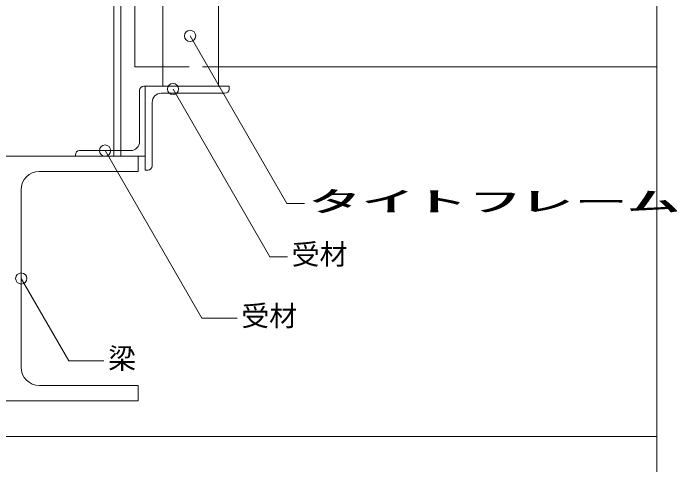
# Model space of a CAD drawing. Units: millimetres, scale not verified. Extents: x -1380 to 1380, y -955 to 955.
# Drawn here: x 439.1 to 909.7, y -130.6 to 192.5 of the extents above; entities that cross this region are included whole.
import ezdxf
from ezdxf.enums import TextEntityAlignment as Align

# ---------------------------------------------------------------- set-up
doc = ezdxf.new("R2010")
doc.units = ezdxf.units.MM
doc.header["$LTSCALE"] = 3
doc.linetypes.add('USER1', pattern=[9.525, 6.35, -3.175])
for name, color, linetype, lineweight in [('0-0_0', 7, 'Continuous', 9), ('0-4_MOJI', 7, 'Continuous', 18), ('0-5_sunpo', 7, 'Continuous', 18), ('0-8_KANAMONO', 5, 'Continuous', 18), ('0-9_TEKKOTU', 7, 'USER1', 18), ('0-B_dekki', 3, 'USER1', 18)]:
    doc.layers.add(name, color=color, linetype=linetype, lineweight=lineweight)
doc.styles.add('ＭＳ ゴシック', font='')
doc.styles.get('ＭＳ ゴシック').set_extended_font_data('MS Gothic')

msp = doc.modelspace()

# ---------------------------------------------------------------- linework, layer by layer
at = {"layer": '0-0_0', "lineweight": 18}
msp.add_lwpolyline([(-900.281, -660.14), (899.719, -660.14), (899.719, 539.86), (-900.281, 539.86)], close=True, dxfattribs=at)
at = {"layer": '0-4_MOJI'}
for points in [[(565.756, 176.209), (635.008, 56.262), (647.617, 56.262)], [(553.52, 138.195), (622.771, 18.249), (635.381, 18.249)], [(504.888, 94.195), (574.139, -25.751), (599.358, -25.751)], [(444.888, 2.695), (478.881, -56.183), (504.1, -56.183)]]:
    msp.add_lwpolyline(points, dxfattribs=at)
for centre in [(565.756, 176.209), (553.52, 138.195), (504.888, 94.195), (444.888, 2.695)]:
    msp.add_circle(centre, 4, dxfattribs=at)
at = {"layer": '0-5_sunpo'}
msp.add_lwpolyline([(249.506, 539.86), (899.719, 539.86), (899.719, -110.353), (249.506, -110.353)], close=True, dxfattribs=at)
at = {"layer": '0-8_KANAMONO'}
for p, q in [((511.138, 90.195), (511.138, 519.195)), ((516.138, 90.195), (516.138, 519.195)), ((529.638, 100.695), (529.638, 137.195)), ((590.638, 135.195), (545.138, 135.195)), ((538.638, 128.695), (538.638, 83.195)), ((486.638, 94.195), (523.138, 94.195)), ((535.638, 80.195), (533.638, 80.195))]:
    msp.add_line(p, q, dxfattribs=at)
for points in [[(532.638, 140.195), (533.638, 140.195), (533.638, 90.195), (483.638, 90.195), (483.638, 91.195)], [(533.638, 80.195), (533.638, 140.195), (593.638, 140.195), (593.638, 138.195)]]:
    msp.add_lwpolyline(points, dxfattribs=at)
for centre, radius, start, end in [((532.638, 137.195), 3, 90, 180), ((590.638, 138.195), 3, 270, 0), ((545.138, 128.695), 6.5, 90, 180), ((523.138, 100.695), 6.5, 270, 0), ((486.638, 91.195), 3, 90, 180), ((535.638, 83.195), 3, 270, 0)]:
    msp.add_arc(centre, radius, start, end, dxfattribs=at)
at = {"layer": '0-9_TEKKOTU', "linetype": 'Continuous'}
msp.add_line((444.888, -60.805), (444.888, 66.195), dxfattribs=at)
for points in [[(457.888, 79.195), (528.638, 79.195), (528.638, 90.195), (353.638, 90.195), (353.638, 79.195), (424.388, 79.195)], [(424.388, -73.805), (353.638, -73.805), (353.638, -84.805), (528.638, -84.805)], [(528.638, -84.805), (528.638, -73.805), (457.888, -73.805)]]:
    msp.add_lwpolyline(points, dxfattribs=at)
for centre, start, end in [((457.888, 66.195), 90, 180), ((457.888, -60.805), 180, 270)]:
    msp.add_arc(centre, 13, start, end, dxfattribs=at)
at = {"layer": '0-B_dekki', "linetype": 'Continuous'}
for p, q in [((526.138, 154.195), (526.138, 229.195)), ((546.138, 140.195), (546.138, 228.195)), ((586.138, 140.195), (586.138, 228.195)), ((546.138, 154.195), (526.138, 154.195)), ((899.719, 154.195), (586.138, 154.195))]:
    msp.add_line(p, q, dxfattribs=at)
at = {"layer": '0-B_dekki'}
msp.add_line((546.138, 154.195), (586.138, 154.195), dxfattribs=at)

# ---------------------------------------------------------------- texts
at = {"layer": '0-4_MOJI', "style": 'ＭＳ ゴシック', "width": 3.8}
msp.add_text('ﾀｲﾄﾌﾚｰﾑ(溶接付)', height=14.66, dxfattribs=at).set_placement((650.617, 46.262), align=Align.BOTTOM_LEFT)
at = {"layer": '0-4_MOJI', "style": 'ＭＳ ゴシック'}
for s, p in [('受材', (638.381, 8.249)), ('受材', (602.358, -35.751)), ('梁', (507.1, -66.183))]:
    msp.add_text(s, height=14.66, dxfattribs=at).set_placement(p, align=Align.BOTTOM_LEFT)

doc.saveas('drawing.dxf')
